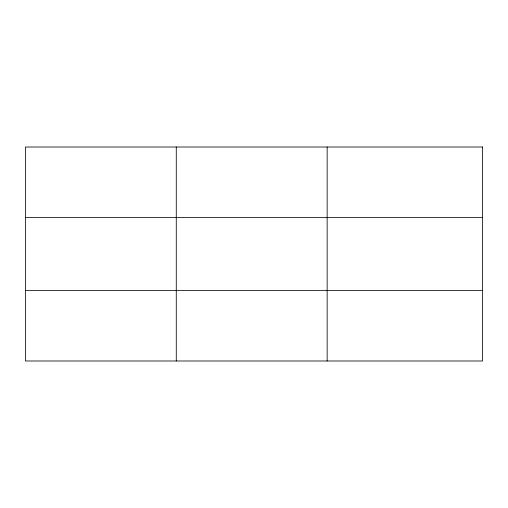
<?xml version="1.0" encoding="UTF-8"?>
<svg xmlns="http://www.w3.org/2000/svg" width="508" height="508" viewBox="0 0 508 508"><rect width="100%" height="100%" fill="white"/><g stroke="black" fill="none" stroke-linecap="round" stroke-linejoin="round"><path stroke-width="0.76" d="M176.276 147.009L176.276 360.991M327.152 147.009L327.152 360.991M25.4 217.627L482.6 217.627M25.4 290.373L482.6 290.373M482.6 147.009L482.6 360.991L25.4 360.991L25.4 147.009L482.6 147.009"/></g></svg>
